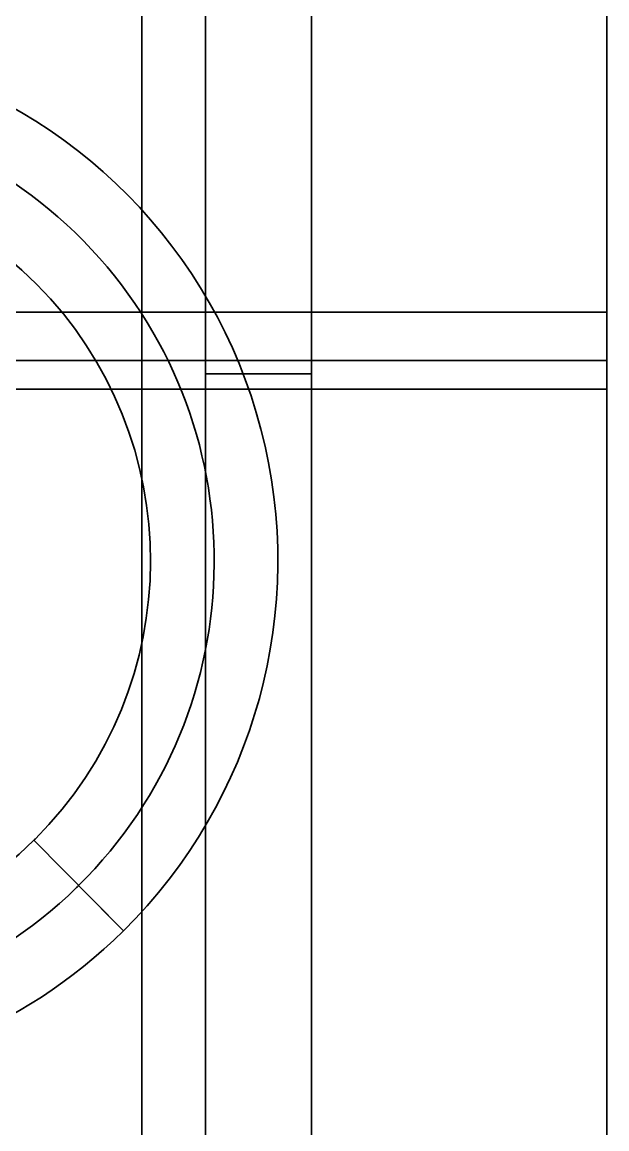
# Model space of a CAD drawing. Header units: millimetres. Extents: x -176 to 3932, y -325 to 2058.
# Drawn here: x 136.7 to 164.2, y 463.2 to 515.4 of the extents above; entities that cross this region are included whole.
import ezdxf

# ---------------------------------------------------------------- set-up
doc = ezdxf.new("R2010")
doc.units = ezdxf.units.MM

# ---------------------------------------------------------------- blocks, each defined once
blk = doc.blocks.new('Drawing View5')
at = {"color": 7, "linetype": 'Continuous', "lineweight": 35}
for p, q in [((-79.9, 163.711), (-79.9, 212)), ((-79.9, 161.441), (-79.9, 209.73)), ((-101.814, -1), (-101.814, 200.062)), ((-101.814, -1), (-101.814, 200.062)), ((-98.814, -1), (-98.814, 194.172)), ((-98.814, 160.8), (-98.814, 194.172)), ((-93.814, -270.172), (-93.814, 194.172)), ((-93.814, 160.8), (-93.814, 194.172)), ((-79.9, 163.711), (-159.9, 163.711)), ((-79.9, 160.08), (-79.9, 163.711)), ((-79.9, 163.711), (-79.9, 161.441)), ((-79.9, 161.441), (-159.9, 161.441)), ((-79.9, 160.08), (-79.9, 161.441)), ((-98.814, -236.8), (-98.814, 160.8)), ((-93.814, 160.8), (-98.814, 160.8)), ((-93.814, -236.8), (-93.814, 160.8)), ((-79.9, 160.08), (-159.9, 160.08)), ((-79.9, 160.08), (-159.9, 160.08)), ((-79.9, -236.08), (-79.9, 160.08)), ((-79.9, -236.08), (-79.9, 160.08)), ((-106.897, 138.841), (-102.679, 134.573)), ((-102.679, 134.573), (-104.788, 136.707))]:
    blk.add_line(p, q, dxfattribs=at)
for radius, start, end in [(24.5, 314.6585, 134.6585), (24.5, 314.6585, 134.6585), (21.5, 314.6585, 134.2993), (18.5, 314.9113, 134.6585), (24.5, 134.6585, 314.6585), (24.5, 134.6585, 314.6585), (21.5, 134.6585, 314.2993), (18.5, 134.9113, 314.6585), (18.5, 314.6585, 314.9113), (21.5, 314.2993, 314.6585)]:
    blk.add_arc((-119.9, 152), radius, start, end, dxfattribs=at)

msp = doc.modelspace()

# ---------------------------------------------------------------- block references
at = {"lineweight": 0}
msp.add_blockref('Drawing View5', (244.116, 338), dxfattribs=at)

doc.saveas('drawing.dxf')
